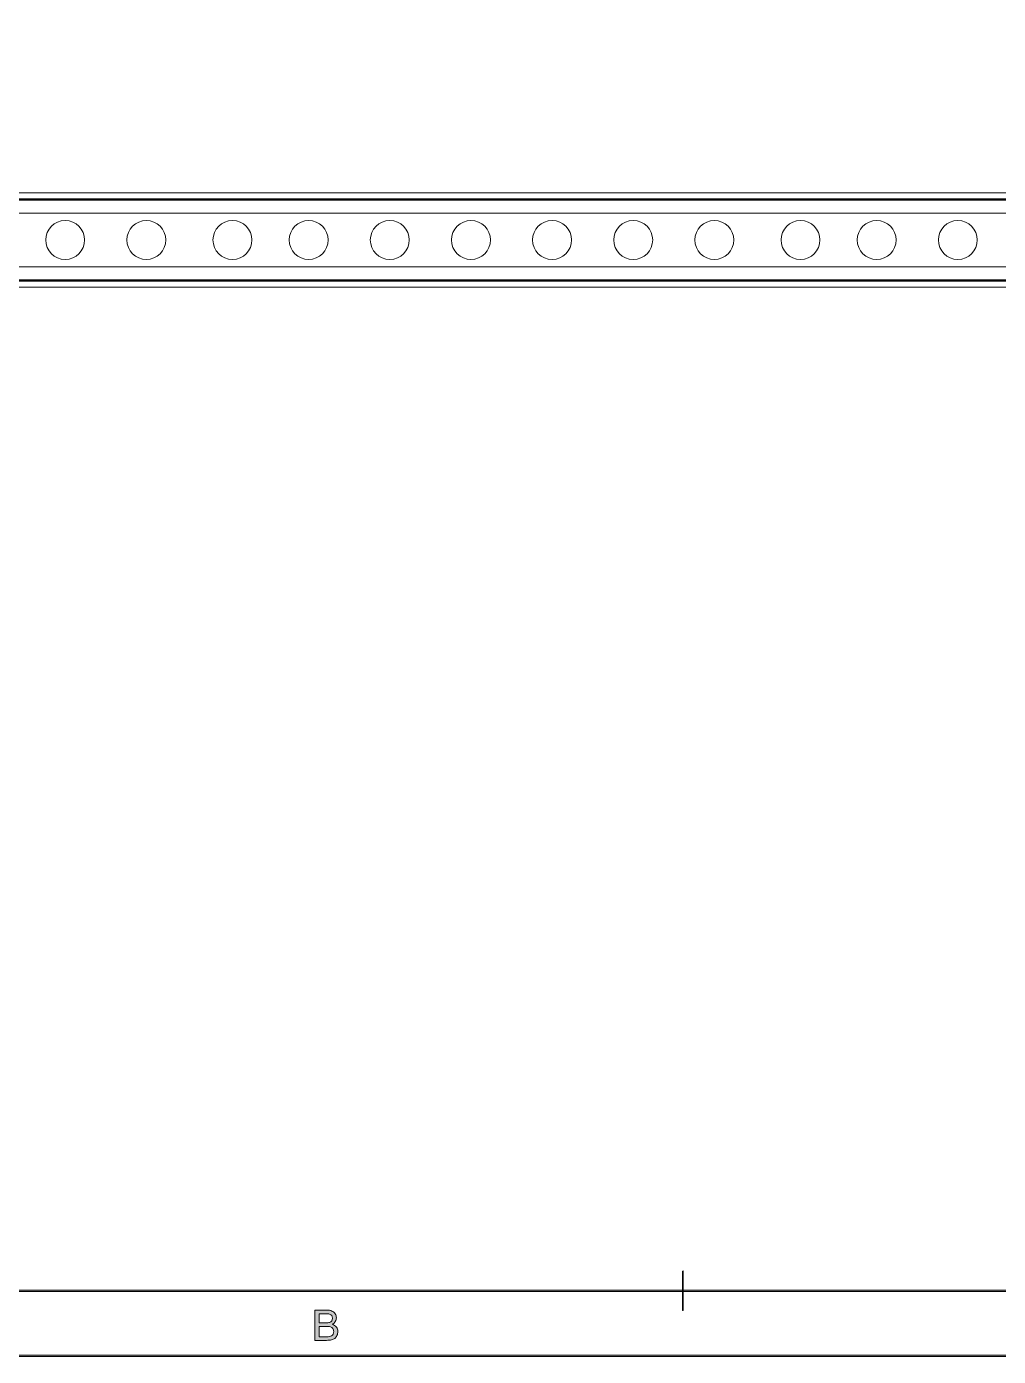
# Model space of a CAD drawing. Header units: inches. Extents: x 0.54 to 10.46, y 0.74 to 7.76.
# Drawn here: x 2.953 to 5.453, y 0.739 to 4.159 of the extents above; entities that cross this region are included whole.
import ezdxf

# ---------------------------------------------------------------- set-up
doc = ezdxf.new("R2010")
doc.units = ezdxf.units.IN
doc.header["$MEASUREMENT"] = 0
doc.layers.add('BG', color=7, linetype='Continuous')
doc.layers.add('MCG-INT-4FT', color=7, linetype='Continuous')

# ---------------------------------------------------------------- blocks, each defined once
blk = doc.blocks.new('block 3')
at = {"layer": 'BG', "true_color": 0xffffff}
h = blk.add_hatch(color=7, dxfattribs=at)
h.dxf.hatch_style = 2
edge = h.paths.add_edge_path()
edge.add_spline(control_points=[(10.296, 0.9061), (10.296, 0.9061), (0.8711, 0.9061), (0.8711, 0.9061), (0.8702, 0.9061), (0.8694, 0.9069), (0.8694, 0.9079), (0.8694, 0.9079), (0.8694, 7.5922), (0.8694, 7.5922), (0.8694, 7.5931), (0.8702, 7.5939), (0.8711, 7.5939), (0.8711, 7.5939), (10.296, 7.5939), (10.296, 7.5939), (10.297, 7.5939), (10.2977, 7.5931), (10.2977, 7.5922), (10.2977, 7.5922), (10.2977, 0.9079), (10.2977, 0.9079), (10.2977, 0.9069), (10.297, 0.9061), (10.296, 0.9061)], knot_values=[0, 0, 0, 0, 1, 1, 1, 2, 2, 2, 3, 3, 3, 4, 4, 4, 5, 5, 5, 6, 6, 6, 7, 7, 7, 8, 8, 8, 8], degree=3, periodic=1)
h.paths.add_polyline_path([(0.8729, 0.9096), (10.2943, 0.9096), (10.2943, 7.5904), (0.8729, 7.5904)])
at = {"layer": 'BG', "lineweight": 0}
blk.add_lwpolyline([(0.8729, 0.9096), (10.2943, 0.9096), (10.2943, 7.5904), (0.8729, 7.5904), (0.8729, 0.9096)], dxfattribs=at)
blk.add_open_spline([(10.296, 0.9061), (10.296, 0.9061), (0.8711, 0.9061), (0.8711, 0.9061), (0.8702, 0.9061), (0.8694, 0.9069), (0.8694, 0.9079), (0.8694, 0.9079), (0.8694, 7.5922), (0.8694, 7.5922), (0.8694, 7.5931), (0.8702, 7.5939), (0.8711, 7.5939), (0.8711, 7.5939), (10.296, 7.5939), (10.296, 7.5939), (10.297, 7.5939), (10.2977, 7.5931), (10.2977, 7.5922), (10.2977, 7.5922), (10.2977, 0.9079), (10.2977, 0.9079), (10.2977, 0.9069), (10.297, 0.9061), (10.296, 0.9061)], degree=3, knots=[0, 0, 0, 0, 1, 1, 1, 2, 2, 2, 3, 3, 3, 4, 4, 4, 5, 5, 5, 6, 6, 6, 7, 7, 7, 8, 8, 8, 8], dxfattribs=at)
blk = doc.blocks.new('block 2')
at = {"layer": 'BG'}
blk.add_blockref('block 3', (0, 0), dxfattribs=at)
blk = doc.blocks.new('block 45')
at = {"layer": 'BG', "true_color": 0xffffff}
h = blk.add_hatch(color=7, dxfattribs=at)
h.dxf.hatch_style = 2
edge = h.paths.add_edge_path()
edge.add_spline(control_points=[(4.6411, 0.857), (4.6407, 0.857), (4.6404, 0.8573), (4.6404, 0.8577), (4.6404, 0.8577), (4.6404, 0.958), (4.6404, 0.958), (4.6404, 0.9584), (4.6407, 0.9587), (4.6411, 0.9587), (4.6415, 0.9587), (4.6418, 0.9584), (4.6418, 0.958), (4.6418, 0.958), (4.6418, 0.8577), (4.6418, 0.8577), (4.6418, 0.8573), (4.6415, 0.857), (4.6411, 0.857)], knot_values=[0, 0, 0, 0, 1, 1, 1, 2, 2, 2, 3, 3, 3, 4, 4, 4, 5, 5, 5, 6, 6, 6, 6], degree=3, periodic=1)
at = {"layer": 'BG', "lineweight": 0}
blk.add_open_spline([(4.6411, 0.857), (4.6407, 0.857), (4.6404, 0.8573), (4.6404, 0.8577), (4.6404, 0.8577), (4.6404, 0.958), (4.6404, 0.958), (4.6404, 0.9584), (4.6407, 0.9587), (4.6411, 0.9587), (4.6415, 0.9587), (4.6418, 0.9584), (4.6418, 0.958), (4.6418, 0.958), (4.6418, 0.8577), (4.6418, 0.8577), (4.6418, 0.8573), (4.6415, 0.857), (4.6411, 0.857)], degree=3, knots=[0, 0, 0, 0, 1, 1, 1, 2, 2, 2, 3, 3, 3, 4, 4, 4, 5, 5, 5, 6, 6, 6, 6], dxfattribs=at)
blk = doc.blocks.new('block 44')
at = {"layer": 'BG'}
blk.add_blockref('block 45', (0, 0), dxfattribs=at)
blk = doc.blocks.new('block 53')
at = {"layer": 'BG', "true_color": 0xffffff}
h = blk.add_hatch(color=7, dxfattribs=at)
h.dxf.hatch_style = 2
edge = h.paths.add_edge_path()
edge.add_spline(control_points=[(3.6946, 0.7803), (3.6946, 0.7803), (3.6946, 0.8581), (3.6946, 0.8581), (3.6946, 0.8581), (3.7238, 0.8581), (3.7238, 0.8581), (3.7298, 0.8581), (3.7345, 0.8573), (3.7381, 0.8557), (3.7417, 0.8542), (3.7445, 0.8517), (3.7466, 0.8485), (3.7486, 0.8452), (3.7496, 0.8418), (3.7496, 0.8382), (3.7496, 0.8349), (3.7487, 0.8317), (3.7469, 0.8288), (3.7451, 0.8258), (3.7424, 0.8235), (3.7387, 0.8217), (3.7434, 0.8203), (3.7471, 0.8179), (3.7496, 0.8146), (3.7521, 0.8113), (3.7534, 0.8074), (3.7534, 0.8028), (3.7534, 0.7992), (3.7526, 0.7958), (3.7511, 0.7927), (3.7495, 0.7895), (3.7476, 0.7871), (3.7454, 0.7854), (3.7431, 0.7837), (3.7403, 0.7824), (3.7369, 0.7816), (3.7334, 0.7807), (3.7293, 0.7803), (3.7243, 0.7803), (3.7243, 0.7803), (3.6946, 0.7803), (3.6946, 0.7803)], knot_values=[0, 0, 0, 0, 1, 1, 1, 2, 2, 2, 3, 3, 3, 4, 4, 4, 5, 5, 5, 6, 6, 6, 7, 7, 7, 8, 8, 8, 9, 9, 9, 10, 10, 10, 11, 11, 11, 12, 12, 12, 13, 13, 13, 14, 14, 14, 14], degree=3, periodic=1)
edge = h.paths.add_edge_path()
edge.add_spline(control_points=[(3.7049, 0.8254), (3.7049, 0.8254), (3.7218, 0.8254), (3.7218, 0.8254), (3.7263, 0.8254), (3.7296, 0.8257), (3.7316, 0.8263), (3.7342, 0.8271), (3.7362, 0.8284), (3.7375, 0.8302), (3.7388, 0.832), (3.7395, 0.8342), (3.7395, 0.837), (3.7395, 0.8395), (3.7389, 0.8418), (3.7376, 0.8438), (3.7364, 0.8457), (3.7346, 0.8471), (3.7323, 0.8478), (3.73, 0.8485), (3.7261, 0.8489), (3.7205, 0.8489), (3.7205, 0.8489), (3.7049, 0.8489), (3.7049, 0.8489), (3.7049, 0.8489), (3.7049, 0.8254), (3.7049, 0.8254)], knot_values=[0, 0, 0, 0, 1, 1, 1, 2, 2, 2, 3, 3, 3, 4, 4, 4, 5, 5, 5, 6, 6, 6, 7, 7, 7, 8, 8, 8, 9, 9, 9, 9], degree=3, periodic=1)
edge = h.paths.add_edge_path()
edge.add_spline(control_points=[(3.7049, 0.7894), (3.7049, 0.7894), (3.7243, 0.7894), (3.7243, 0.7894), (3.7276, 0.7894), (3.73, 0.7896), (3.7313, 0.7898), (3.7337, 0.7902), (3.7357, 0.791), (3.7373, 0.7919), (3.7388, 0.7929), (3.7402, 0.7944), (3.7412, 0.7963), (3.7422, 0.7982), (3.7427, 0.8004), (3.7427, 0.8028), (3.7427, 0.8057), (3.742, 0.8082), (3.7405, 0.8104), (3.739, 0.8125), (3.7369, 0.814), (3.7343, 0.8149), (3.7317, 0.8158), (3.7279, 0.8162), (3.7229, 0.8162), (3.7229, 0.8162), (3.7049, 0.8162), (3.7049, 0.8162), (3.7049, 0.8162), (3.7049, 0.7894), (3.7049, 0.7894)], knot_values=[0, 0, 0, 0, 1, 1, 1, 2, 2, 2, 3, 3, 3, 4, 4, 4, 5, 5, 5, 6, 6, 6, 7, 7, 7, 8, 8, 8, 9, 9, 9, 10, 10, 10, 10], degree=3, periodic=1)
at = {"layer": 'BG', "lineweight": 0}
for points, knots in [([(3.6946, 0.7803), (3.6946, 0.7803), (3.6946, 0.8581), (3.6946, 0.8581), (3.6946, 0.8581), (3.7238, 0.8581), (3.7238, 0.8581), (3.7298, 0.8581), (3.7345, 0.8573), (3.7381, 0.8557), (3.7417, 0.8542), (3.7445, 0.8517), (3.7466, 0.8485), (3.7486, 0.8452), (3.7496, 0.8418), (3.7496, 0.8382), (3.7496, 0.8349), (3.7487, 0.8317), (3.7469, 0.8288), (3.7451, 0.8258), (3.7424, 0.8235), (3.7387, 0.8217), (3.7434, 0.8203), (3.7471, 0.8179), (3.7496, 0.8146), (3.7521, 0.8113), (3.7534, 0.8074), (3.7534, 0.8028), (3.7534, 0.7992), (3.7526, 0.7958), (3.7511, 0.7927), (3.7495, 0.7895), (3.7476, 0.7871), (3.7454, 0.7854), (3.7431, 0.7837), (3.7403, 0.7824), (3.7369, 0.7816), (3.7334, 0.7807), (3.7293, 0.7803), (3.7243, 0.7803), (3.7243, 0.7803), (3.6946, 0.7803), (3.6946, 0.7803)], [0, 0, 0, 0, 1, 1, 1, 2, 2, 2, 3, 3, 3, 4, 4, 4, 5, 5, 5, 6, 6, 6, 7, 7, 7, 8, 8, 8, 9, 9, 9, 10, 10, 10, 11, 11, 11, 12, 12, 12, 13, 13, 13, 14, 14, 14, 14]), ([(3.7049, 0.8254), (3.7049, 0.8254), (3.7218, 0.8254), (3.7218, 0.8254), (3.7263, 0.8254), (3.7296, 0.8257), (3.7316, 0.8263), (3.7342, 0.8271), (3.7362, 0.8284), (3.7375, 0.8302), (3.7388, 0.832), (3.7395, 0.8342), (3.7395, 0.837), (3.7395, 0.8395), (3.7389, 0.8418), (3.7376, 0.8438), (3.7364, 0.8457), (3.7346, 0.8471), (3.7323, 0.8478), (3.73, 0.8485), (3.7261, 0.8489), (3.7205, 0.8489), (3.7205, 0.8489), (3.7049, 0.8489), (3.7049, 0.8489), (3.7049, 0.8489), (3.7049, 0.8254), (3.7049, 0.8254)], [0, 0, 0, 0, 1, 1, 1, 2, 2, 2, 3, 3, 3, 4, 4, 4, 5, 5, 5, 6, 6, 6, 7, 7, 7, 8, 8, 8, 9, 9, 9, 9]), ([(3.7049, 0.7894), (3.7049, 0.7894), (3.7243, 0.7894), (3.7243, 0.7894), (3.7276, 0.7894), (3.73, 0.7896), (3.7313, 0.7898), (3.7337, 0.7902), (3.7357, 0.791), (3.7373, 0.7919), (3.7388, 0.7929), (3.7402, 0.7944), (3.7412, 0.7963), (3.7422, 0.7982), (3.7427, 0.8004), (3.7427, 0.8028), (3.7427, 0.8057), (3.742, 0.8082), (3.7405, 0.8104), (3.739, 0.8125), (3.7369, 0.814), (3.7343, 0.8149), (3.7317, 0.8158), (3.7279, 0.8162), (3.7229, 0.8162), (3.7229, 0.8162), (3.7049, 0.8162), (3.7049, 0.8162), (3.7049, 0.8162), (3.7049, 0.7894), (3.7049, 0.7894)], [0, 0, 0, 0, 1, 1, 1, 2, 2, 2, 3, 3, 3, 4, 4, 4, 5, 5, 5, 6, 6, 6, 7, 7, 7, 8, 8, 8, 9, 9, 9, 10, 10, 10, 10])]:
    blk.add_open_spline(points, degree=3, knots=knots, dxfattribs=at)
blk = doc.blocks.new('block 52')
at = {"layer": 'BG'}
blk.add_blockref('block 53', (0, 0), dxfattribs=at)
blk = doc.blocks.new('block 69')
at = {"layer": 'BG', "true_color": 0xffffff}
h = blk.add_hatch(color=7, dxfattribs=at)
h.dxf.hatch_style = 2
edge = h.paths.add_edge_path()
edge.add_spline(control_points=[(10.4631, 0.739), (10.4631, 0.739), (0.5369, 0.739), (0.5369, 0.739), (0.5359, 0.739), (0.5352, 0.7398), (0.5352, 0.7407), (0.5352, 0.7407), (0.5352, 7.7593), (0.5352, 7.7593), (0.5352, 7.7602), (0.5359, 7.761), (0.5369, 7.761), (0.5369, 7.761), (10.4631, 7.761), (10.4631, 7.761), (10.4641, 7.761), (10.4648, 7.7602), (10.4648, 7.7593), (10.4648, 7.7593), (10.4648, 0.7407), (10.4648, 0.7407), (10.4648, 0.7398), (10.4641, 0.739), (10.4631, 0.739)], knot_values=[0, 0, 0, 0, 1, 1, 1, 2, 2, 2, 3, 3, 3, 4, 4, 4, 5, 5, 5, 6, 6, 6, 7, 7, 7, 8, 8, 8, 8], degree=3, periodic=1)
h.paths.add_polyline_path([(0.5386, 0.7425), (10.4614, 0.7425), (10.4614, 7.7575), (0.5386, 7.7575)])
at = {"layer": 'BG', "lineweight": 0}
blk.add_lwpolyline([(0.5386, 0.7425), (10.4614, 0.7425), (10.4614, 7.7575), (0.5386, 7.7575), (0.5386, 0.7425)], dxfattribs=at)
blk.add_open_spline([(10.4631, 0.739), (10.4631, 0.739), (0.5369, 0.739), (0.5369, 0.739), (0.5359, 0.739), (0.5352, 0.7398), (0.5352, 0.7407), (0.5352, 0.7407), (0.5352, 7.7593), (0.5352, 7.7593), (0.5352, 7.7602), (0.5359, 7.761), (0.5369, 7.761), (0.5369, 7.761), (10.4631, 7.761), (10.4631, 7.761), (10.4641, 7.761), (10.4648, 7.7602), (10.4648, 7.7593), (10.4648, 7.7593), (10.4648, 0.7407), (10.4648, 0.7407), (10.4648, 0.7398), (10.4641, 0.739), (10.4631, 0.739)], degree=3, knots=[0, 0, 0, 0, 1, 1, 1, 2, 2, 2, 3, 3, 3, 4, 4, 4, 5, 5, 5, 6, 6, 6, 7, 7, 7, 8, 8, 8, 8], dxfattribs=at)
blk = doc.blocks.new('block 68')
at = {"layer": 'BG'}
blk.add_blockref('block 69', (0, 0), dxfattribs=at)
blk = doc.blocks.new('block 1390')
at = {"layer": 'MCG-INT-4FT', "color": 7, "lineweight": 5, "true_color": 0xffffff}
blk.add_lwpolyline([(1.0298, 3.7137), (8.8761, 3.7137)], dxfattribs=at)
blk = doc.blocks.new('block 1392')
at = {"layer": 'MCG-INT-4FT', "color": 7, "lineweight": 5, "true_color": 0xffffff}
blk.add_lwpolyline([(1.0298, 3.5063), (8.8761, 3.5063)], dxfattribs=at)
blk = doc.blocks.new('block 1601')
at = {"layer": 'MCG-INT-4FT', "color": 7, "lineweight": 5, "true_color": 0xffffff}
blk.add_lwpolyline([(8.8761, 3.7137), (1.0298, 3.7137)], dxfattribs=at)
blk = doc.blocks.new('block 1602')
at = {"layer": 'MCG-INT-4FT', "color": 7, "lineweight": 5, "true_color": 0xffffff}
blk.add_lwpolyline([(1.0298, 3.5063), (8.8761, 3.5063)], dxfattribs=at)
blk = doc.blocks.new('block 1604')
at = {"layer": 'MCG-INT-4FT', "color": 7, "lineweight": 5, "true_color": 0xffffff}
blk.add_lwpolyline([(1.0298, 3.731), (8.8761, 3.731)], dxfattribs=at)
blk = doc.blocks.new('block 1607')
at = {"layer": 'MCG-INT-4FT', "color": 7, "lineweight": 5, "true_color": 0xffffff}
blk.add_lwpolyline([(8.8761, 3.489), (1.0298, 3.489)], dxfattribs=at)
blk = doc.blocks.new('block 1608')
at = {"layer": 'MCG-INT-4FT', "color": 8, "lineweight": 5, "true_color": 0x808080}
blk.add_lwpolyline([(1.0298, 3.5074), (8.8761, 3.5074)], dxfattribs=at)
blk = doc.blocks.new('block 1610')
at = {"layer": 'MCG-INT-4FT', "color": 8, "lineweight": 5, "true_color": 0x808080}
blk.add_lwpolyline([(1.0298, 3.7126), (8.8761, 3.7126)], dxfattribs=at)
blk = doc.blocks.new('block 1612')
at = {"layer": 'MCG-INT-4FT', "color": 8, "lineweight": 5, "true_color": 0x808080}
blk.add_lwpolyline([(1.0298, 3.7155), (8.8761, 3.7155)], dxfattribs=at)
blk = doc.blocks.new('block 1615')
at = {"layer": 'MCG-INT-4FT', "color": 8, "lineweight": 5, "true_color": 0x808080}
blk.add_lwpolyline([(8.8761, 3.5044), (1.0298, 3.5044)], dxfattribs=at)
blk = doc.blocks.new('block 2538')
at = {"layer": 'MCG-INT-4FT', "color": 7, "lineweight": 5, "true_color": 0xffffff}
blk.add_lwpolyline([(1.0298, 3.6791), (8.8761, 3.6791)], dxfattribs=at)
blk = doc.blocks.new('block 2541')
at = {"layer": 'MCG-INT-4FT', "color": 7, "lineweight": 5, "true_color": 0xffffff}
blk.add_lwpolyline([(8.8761, 3.5409), (1.0298, 3.5409)], dxfattribs=at)
blk = doc.blocks.new('block 2550')
at = {"layer": 'MCG-INT-4FT', "color": 7, "lineweight": 5, "true_color": 0xffffff}
blk.add_open_spline([(3.4321, 3.61), (3.4321, 3.6377), (3.4546, 3.6601), (3.4822, 3.6601), (3.5099, 3.6601), (3.5324, 3.6377), (3.5324, 3.61), (3.5324, 3.5823), (3.5099, 3.5599), (3.4822, 3.5599), (3.4546, 3.5599), (3.4321, 3.5823), (3.4321, 3.61), (3.4321, 3.61), (3.4321, 3.61), (3.4321, 3.61)], degree=3, knots=[0, 0, 0, 0, 1, 1, 1, 2, 2, 2, 3, 3, 3, 4, 4, 4, 5, 5, 5, 5], dxfattribs=at)
blk = doc.blocks.new('block 2551')
at = {"layer": 'MCG-INT-4FT', "color": 7, "lineweight": 5, "true_color": 0xffffff}
blk.add_open_spline([(3.6281, 3.61), (3.6281, 3.6377), (3.6505, 3.6601), (3.6782, 3.6601), (3.7059, 3.6601), (3.7283, 3.6377), (3.7283, 3.61), (3.7283, 3.5823), (3.7059, 3.5599), (3.6782, 3.5599), (3.6505, 3.5599), (3.6281, 3.5823), (3.6281, 3.61), (3.6281, 3.61), (3.6281, 3.61), (3.6281, 3.61)], degree=3, knots=[0, 0, 0, 0, 1, 1, 1, 2, 2, 2, 3, 3, 3, 4, 4, 4, 5, 5, 5, 5], dxfattribs=at)
blk = doc.blocks.new('block 2552')
at = {"layer": 'MCG-INT-4FT', "color": 7, "lineweight": 5, "true_color": 0xffffff}
blk.add_open_spline([(3.8369, 3.61), (3.8369, 3.6377), (3.8593, 3.6601), (3.887, 3.6601), (3.9147, 3.6601), (3.9371, 3.6377), (3.9371, 3.61), (3.9371, 3.5823), (3.9147, 3.5599), (3.887, 3.5599), (3.8593, 3.5599), (3.8369, 3.5823), (3.8369, 3.61), (3.8369, 3.61), (3.8369, 3.61), (3.8369, 3.61)], degree=3, knots=[0, 0, 0, 0, 1, 1, 1, 2, 2, 2, 3, 3, 3, 4, 4, 4, 5, 5, 5, 5], dxfattribs=at)
blk = doc.blocks.new('block 2553')
at = {"layer": 'MCG-INT-4FT', "color": 7, "lineweight": 5, "true_color": 0xffffff}
blk.add_open_spline([(4.0457, 3.61), (4.0457, 3.6377), (4.0681, 3.6601), (4.0958, 3.6601), (4.1235, 3.6601), (4.1459, 3.6377), (4.1459, 3.61), (4.1459, 3.5823), (4.1235, 3.5599), (4.0958, 3.5599), (4.0681, 3.5599), (4.0457, 3.5823), (4.0457, 3.61), (4.0457, 3.61), (4.0457, 3.61), (4.0457, 3.61)], degree=3, knots=[0, 0, 0, 0, 1, 1, 1, 2, 2, 2, 3, 3, 3, 4, 4, 4, 5, 5, 5, 5], dxfattribs=at)
blk = doc.blocks.new('block 2554')
at = {"layer": 'MCG-INT-4FT', "color": 7, "lineweight": 5, "true_color": 0xffffff}
blk.add_open_spline([(3.2106, 3.61), (3.2106, 3.6377), (3.233, 3.6601), (3.2607, 3.6601), (3.2884, 3.6601), (3.3108, 3.6377), (3.3108, 3.61), (3.3108, 3.5823), (3.2884, 3.5599), (3.2607, 3.5599), (3.233, 3.5599), (3.2106, 3.5823), (3.2106, 3.61), (3.2106, 3.61), (3.2106, 3.61), (3.2106, 3.61)], degree=3, knots=[0, 0, 0, 0, 1, 1, 1, 2, 2, 2, 3, 3, 3, 4, 4, 4, 5, 5, 5, 5], dxfattribs=at)
blk = doc.blocks.new('block 2555')
at = {"layer": 'MCG-INT-4FT', "color": 7, "lineweight": 5, "true_color": 0xffffff}
blk.add_open_spline([(3.0018, 3.61), (3.0018, 3.6377), (3.0242, 3.6601), (3.0519, 3.6601), (3.0796, 3.6601), (3.102, 3.6377), (3.102, 3.61), (3.102, 3.5823), (3.0796, 3.5599), (3.0519, 3.5599), (3.0242, 3.5599), (3.0018, 3.5823), (3.0018, 3.61), (3.0018, 3.61), (3.0018, 3.61), (3.0018, 3.61)], degree=3, knots=[0, 0, 0, 0, 1, 1, 1, 2, 2, 2, 3, 3, 3, 4, 4, 4, 5, 5, 5, 5], dxfattribs=at)
blk = doc.blocks.new('block 2558')
at = {"layer": 'MCG-INT-4FT', "color": 7, "lineweight": 5, "true_color": 0xffffff}
blk.add_open_spline([(4.8935, 3.61), (4.8935, 3.6377), (4.916, 3.6601), (4.9437, 3.6601), (4.9713, 3.6601), (4.9938, 3.6377), (4.9938, 3.61), (4.9938, 3.5823), (4.9713, 3.5599), (4.9437, 3.5599), (4.916, 3.5599), (4.8935, 3.5823), (4.8935, 3.61), (4.8935, 3.61), (4.8935, 3.61), (4.8935, 3.61)], degree=3, knots=[0, 0, 0, 0, 1, 1, 1, 2, 2, 2, 3, 3, 3, 4, 4, 4, 5, 5, 5, 5], dxfattribs=at)
blk = doc.blocks.new('block 2559')
at = {"layer": 'MCG-INT-4FT', "color": 7, "lineweight": 5, "true_color": 0xffffff}
blk.add_open_spline([(5.0895, 3.61), (5.0895, 3.6377), (5.112, 3.6601), (5.1397, 3.6601), (5.1673, 3.6601), (5.1898, 3.6377), (5.1898, 3.61), (5.1898, 3.5823), (5.1673, 3.5599), (5.1397, 3.5599), (5.112, 3.5599), (5.0895, 3.5823), (5.0895, 3.61), (5.0895, 3.61), (5.0895, 3.61), (5.0895, 3.61)], degree=3, knots=[0, 0, 0, 0, 1, 1, 1, 2, 2, 2, 3, 3, 3, 4, 4, 4, 5, 5, 5, 5], dxfattribs=at)
blk = doc.blocks.new('block 2560')
at = {"layer": 'MCG-INT-4FT', "color": 7, "lineweight": 5, "true_color": 0xffffff}
blk.add_open_spline([(5.2983, 3.61), (5.2983, 3.6377), (5.3207, 3.6601), (5.3484, 3.6601), (5.3761, 3.6601), (5.3985, 3.6377), (5.3985, 3.61), (5.3985, 3.5823), (5.3761, 3.5599), (5.3484, 3.5599), (5.3207, 3.5599), (5.2983, 3.5823), (5.2983, 3.61), (5.2983, 3.61), (5.2983, 3.61), (5.2983, 3.61)], degree=3, knots=[0, 0, 0, 0, 1, 1, 1, 2, 2, 2, 3, 3, 3, 4, 4, 4, 5, 5, 5, 5], dxfattribs=at)
blk = doc.blocks.new('block 2562')
at = {"layer": 'MCG-INT-4FT', "color": 7, "lineweight": 5, "true_color": 0xffffff}
blk.add_open_spline([(4.672, 3.61), (4.672, 3.6377), (4.6944, 3.6601), (4.7221, 3.6601), (4.7498, 3.6601), (4.7722, 3.6377), (4.7722, 3.61), (4.7722, 3.5823), (4.7498, 3.5599), (4.7221, 3.5599), (4.6944, 3.5599), (4.672, 3.5823), (4.672, 3.61), (4.672, 3.61), (4.672, 3.61), (4.672, 3.61)], degree=3, knots=[0, 0, 0, 0, 1, 1, 1, 2, 2, 2, 3, 3, 3, 4, 4, 4, 5, 5, 5, 5], dxfattribs=at)
blk = doc.blocks.new('block 2563')
at = {"layer": 'MCG-INT-4FT', "color": 7, "lineweight": 5, "true_color": 0xffffff}
blk.add_open_spline([(4.4632, 3.61), (4.4632, 3.6377), (4.4856, 3.6601), (4.5133, 3.6601), (4.541, 3.6601), (4.5634, 3.6377), (4.5634, 3.61), (4.5634, 3.5823), (4.541, 3.5599), (4.5133, 3.5599), (4.4856, 3.5599), (4.4632, 3.5823), (4.4632, 3.61), (4.4632, 3.61), (4.4632, 3.61), (4.4632, 3.61)], degree=3, knots=[0, 0, 0, 0, 1, 1, 1, 2, 2, 2, 3, 3, 3, 4, 4, 4, 5, 5, 5, 5], dxfattribs=at)
blk = doc.blocks.new('block 2564')
at = {"layer": 'MCG-INT-4FT', "color": 7, "lineweight": 5, "true_color": 0xffffff}
blk.add_open_spline([(4.2544, 3.61), (4.2544, 3.6377), (4.2769, 3.6601), (4.3046, 3.6601), (4.3322, 3.6601), (4.3547, 3.6377), (4.3547, 3.61), (4.3547, 3.5823), (4.3322, 3.5599), (4.3046, 3.5599), (4.2769, 3.5599), (4.2544, 3.5823), (4.2544, 3.61), (4.2544, 3.61), (4.2544, 3.61), (4.2544, 3.61)], degree=3, knots=[0, 0, 0, 0, 1, 1, 1, 2, 2, 2, 3, 3, 3, 4, 4, 4, 5, 5, 5, 5], dxfattribs=at)
blk = doc.blocks.new('block 2565')
at = {"layer": 'MCG-INT-4FT', "color": 7, "lineweight": 5, "true_color": 0xffffff}
blk.add_open_spline([(4.0457, 3.61), (4.0457, 3.6377), (4.0681, 3.6601), (4.0958, 3.6601), (4.1235, 3.6601), (4.1459, 3.6377), (4.1459, 3.61), (4.1459, 3.5823), (4.1235, 3.5599), (4.0958, 3.5599), (4.0681, 3.5599), (4.0457, 3.5823), (4.0457, 3.61), (4.0457, 3.61), (4.0457, 3.61), (4.0457, 3.61)], degree=3, knots=[0, 0, 0, 0, 1, 1, 1, 2, 2, 2, 3, 3, 3, 4, 4, 4, 5, 5, 5, 5], dxfattribs=at)

msp = doc.modelspace()

# ---------------------------------------------------------------- block references
at = {"layer": 'BG'}
for name in ['block 68', 'block 2', 'block 44', 'block 52']:
    msp.add_blockref(name, (0, 0), dxfattribs=at)
at = {"layer": 'MCG-INT-4FT'}
for name in ['block 1604', 'block 1612', 'block 1390', 'block 1601', 'block 1610', 'block 2538', 'block 2555', 'block 2554', 'block 2550', 'block 2551', 'block 2552', 'block 2553', 'block 2565', 'block 2564', 'block 2563', 'block 2562', 'block 2558', 'block 2559', 'block 2560', 'block 2541', 'block 1608', 'block 1392', 'block 1602', 'block 1615', 'block 1607']:
    msp.add_blockref(name, (0, 0), dxfattribs=at)

doc.saveas('drawing.dxf')
